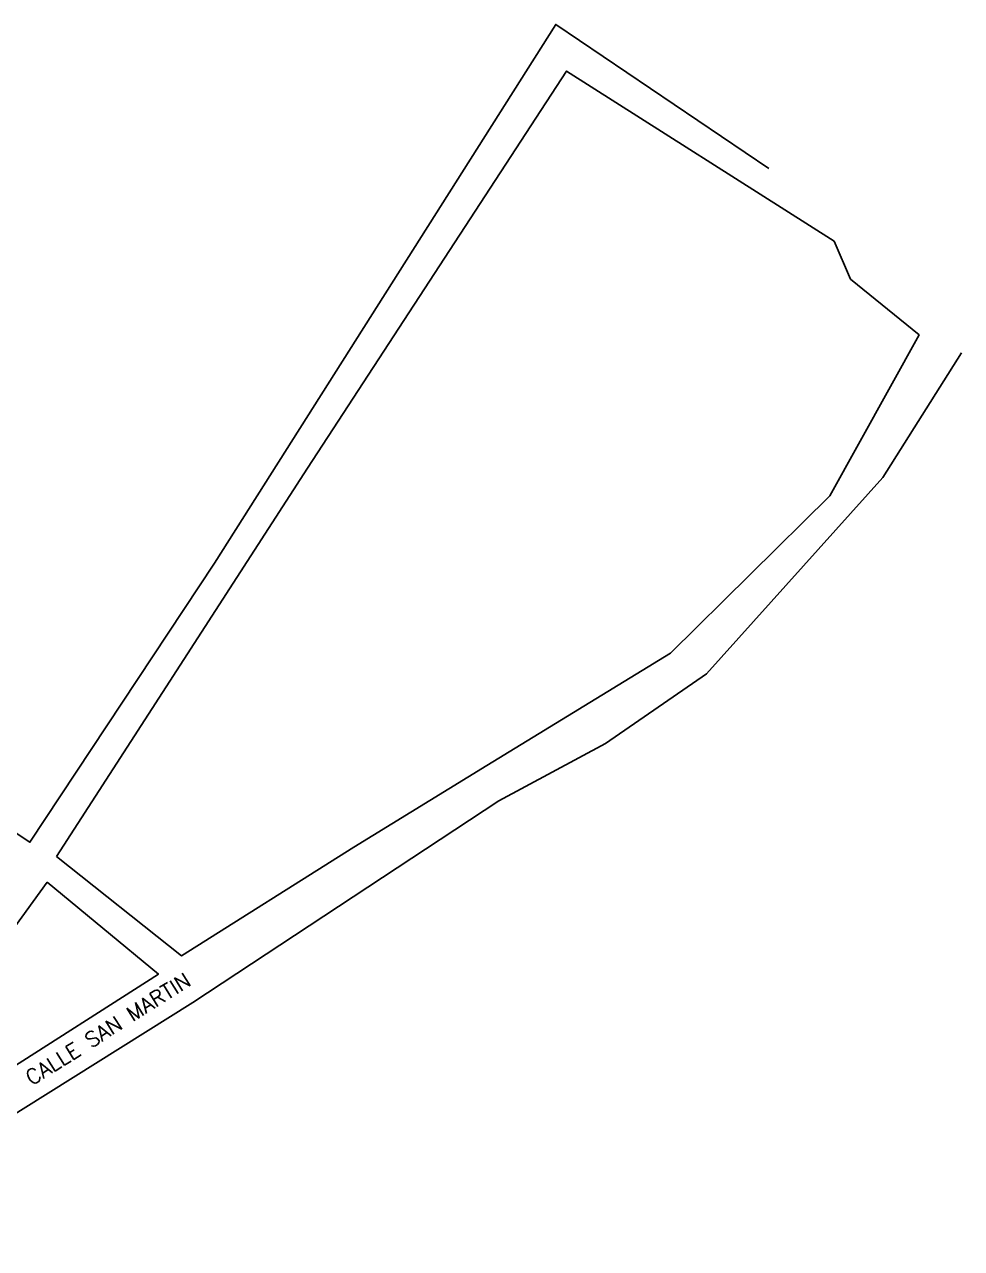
# Model space of a CAD drawing. Header units: metres. Extents: x 756359 to 758214, y 8425508 to 8426351.
# Drawn here: x 756709.2 to 756854.3, y 8425689.9 to 8425879.4 of the extents above; entities that cross this region are included whole.
import ezdxf

# ---------------------------------------------------------------- set-up
doc = ezdxf.new("R2010")
doc.units = ezdxf.units.M
doc.layers.add('Texto calles', color=7, linetype='Continuous', lineweight=18)
doc.styles.get("Standard").update_dxf_attribs({"font": 'simplex.shx'})

msp = doc.modelspace()

# ---------------------------------------------------------------- linework, layer by layer
at = {"flags": 128}
for points in [[(756738.63, 8425796.005), (756791.495, 8425879.399), (756824.466, 8425857.108)], [(756668.683, 8425689.882), (756681.852, 8425703.248), (756705.558, 8425709.324), (756735.306, 8425727.967), (756782.68, 8425759.182), (756799.189, 8425768.067), (756814.82, 8425778.878), (756842.139, 8425809.248), (756854.33, 8425828.543)], [(756689.492, 8425792.918), (756677.283, 8425774.444), (756710.063, 8425752.78), (756738.63, 8425796.005)]]:
    msp.add_lwpolyline(points, dxfattribs=at)
for points in [[(756714.162, 8425750.596), (756733.541, 8425735.21), (756760.23, 8425752.035), (756780.827, 8425764.654), (756809.251, 8425782.067), (756833.916, 8425806.415), (756847.766, 8425831.347), (756837.135, 8425839.981), (756834.588, 8425845.847), (756793.171, 8425872.192), (756753.062, 8425810.681)], [(756712.734, 8425746.611), (756729.965, 8425732.379), (756705.19, 8425716.554), (756686.574, 8425710.529)]]:
    msp.add_lwpolyline(points, close=True, dxfattribs=at)

# ---------------------------------------------------------------- texts
at = {"layer": 'Texto calles'}
msp.add_text('CALLE SAN MARTIN', height=2.34375, rotation=32.27529, dxfattribs=at).set_placement((756710.35, 8425715.039))

doc.saveas('drawing.dxf')
